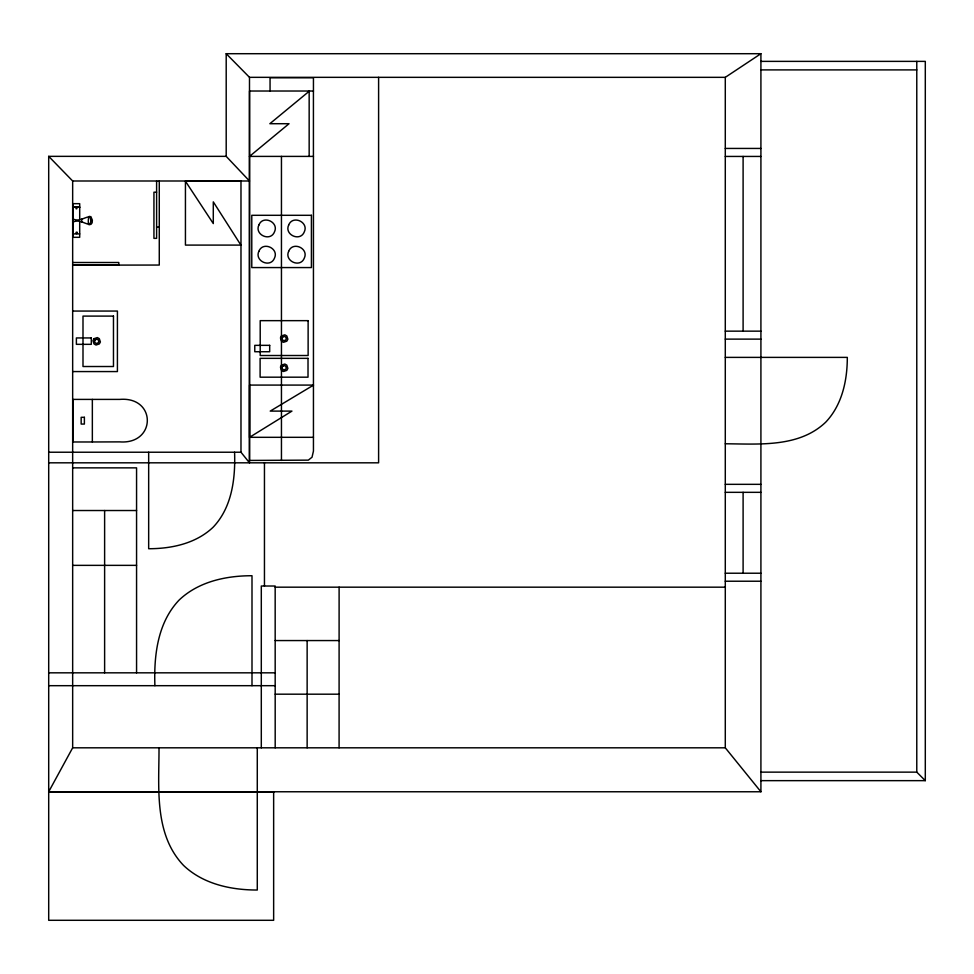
<?xml version="1.0" encoding="UTF-8"?>
<svg xmlns="http://www.w3.org/2000/svg" width="974" height="974" viewBox="0 0 974 974"><rect width="100%" height="100%" fill="white"/><g stroke="black" fill="none" stroke-linecap="round" stroke-linejoin="round"><path stroke-width="1.46" d="M270.054 91.02L270.054 77.75L313.445 77.75L313.445 91.02L249.527 91.02L249.49 460.434L308.32 460.142L312.021 457.232L313.445 451.084L313.445 156.4L249.502 156.4M273.645 791.996L48.7 791.765L72.66 747.813L72.66 180.994L48.7 156.351L226.199 156.351L249.49 180.994L72.66 180.994M249.527 156.4L289.035 123.71L269.859 123.71L309.476 91.02M760.913 53.704L226.199 53.704L249.49 77.336L725.289 77.336L760.913 53.704L760.913 791.765L48.7 791.765M313.445 385.083L249.563 385.083L249.563 437.314L291.944 411.101L270.224 411.101L313.445 385.168M92.347 441.977L119.765 441.879C156.327 444.631 156.656 396.321 119.765 399.401L73.196 399.401L73.196 441.977L92.347 441.977L92.347 399.401M760.913 61.374L925.3 61.374L925.3 780.649L760.913 780.649M760.913 69.897L916.778 69.897M725.289 148.438L760.913 148.438M725.289 156.437L760.913 156.437M185.437 181.201L213.294 223.582L213.294 201.862L240.882 245.095L185.437 245.095L185.437 181.201L240.98 181.201M156.607 192.195L153.941 192.195L153.941 238.362L156.607 238.362L156.607 180.981M73.196 207.17L79.698 207.17M73.196 207.279L79.698 207.279M73.196 219.101C79.831 222.182 85.225 216.472 90.838 216.593L92.36 220.173L92.14 222.778L90.838 224.47C85.225 224.604 79.831 218.894 73.196 221.975M156.607 227.149L159.273 227.149M73.196 233.906L79.698 233.906M72.66 262.505L118.804 262.505L118.804 265.159L72.66 265.159L159.273 265.05L159.273 180.981M72.66 311.059L117.416 311.059L117.416 371.569L72.66 371.569M725.289 331.148L760.913 331.148M725.289 339.122L760.913 339.122M725.289 357.385L847.307 357.385C847.319 380.493 842.084 404.953 825.709 422.18C799.033 447.675 759.136 443.974 725.289 443.779M249.563 437.314L313.445 437.314M48.7 452.228L240.98 452.228L249.49 462.82L249.49 77.336M48.7 462.82L378.606 462.82L378.606 77.336M72.685 467.861L136.567 467.861L136.567 672.839M725.289 484.334L760.913 484.334M725.289 492.333L760.913 492.333M72.685 510.522L136.567 510.522M72.685 565.358L136.567 565.358M725.289 573.223L760.913 573.223M725.289 581.222L760.913 581.222M275.167 587.176L725.289 587.176M275.192 640.563L339.11 640.563M48.7 672.827L275.167 672.827M48.7 685.684L275.167 685.684M275.192 694.182L339.086 694.194M72.66 747.813L725.289 747.813L760.913 791.765M760.913 772.139L916.778 772.139L925.3 780.649M916.778 61.374L916.778 772.139M743.101 156.437L743.101 331.148M743.101 492.333L743.101 573.223M725.289 77.336L725.289 747.813M339.11 587.176L339.086 747.813M313.421 91.02L313.421 156.4M309.16 91.02L309.16 156.4M307.139 640.563L307.139 747.813M281.449 156.4L281.449 460.422M275.192 747.813L275.167 586.019L261.3 586.019L261.3 747.813M273.645 791.765L273.645 920.296L48.7 920.296L48.7 156.351M264.453 462.82L264.453 586.019M257.282 747.813L257.282 890.029C230.996 890.041 203.176 884.088 183.587 865.46C153.734 834.17 159.079 787.321 159.018 747.813M251.998 685.684L251.998 575.731C226.017 575.707 198.538 581.6 179.167 600.008C157.508 622.703 153.831 655.697 154.903 685.684M240.98 180.994L240.98 452.228M234.576 452.228C235.489 478.514 232.055 507.369 213.099 527.251C195.969 543.529 171.643 548.739 148.669 548.727L148.669 452.228M226.199 53.704L226.199 156.351M104.62 510.522L104.62 672.839M81.719 219.101L81.719 221.975M79.698 219.101L79.698 203.663L73.196 203.663L73.196 237.315L79.698 237.315L79.698 221.975M258.841 225.116C254.299 234.819 270.565 242.197 274.534 231.751C279.075 222.048 262.81 214.67 258.841 225.116M258.841 251.377C254.299 261.081 270.565 268.459 274.534 258.013C279.075 248.309 262.81 240.931 258.841 251.377M288.645 225.116C284.116 234.819 300.382 242.197 304.351 231.751C308.88 222.048 292.626 214.67 288.645 225.116M288.645 251.377C284.116 261.081 300.369 268.459 304.351 258.013C308.88 248.309 292.626 240.931 288.645 251.377M77.031 232.311C77.153 235.732 74.621 231.508 77.031 232.311M90.984 221.183C86.735 234.296 88.159 205.551 90.984 221.183M76.496 207.279C74.694 209.349 78.176 209.434 76.496 207.279M94.04 338.672L92.956 340.644L94.04 343.944L96.024 345.027L99.311 343.944L100.407 341.959L99.311 338.672L97.339 337.576L94.04 338.672M95.172 339.804L94.551 340.924L95.172 342.811L96.304 343.432L98.191 342.811L98.812 341.679L98.191 339.804L97.059 339.171L95.172 339.804M281.523 335.92L280.439 337.893L281.523 341.192L283.507 342.288L286.806 341.192L287.89 339.208L286.806 335.92L284.822 334.825L281.523 335.92M282.655 337.041L282.034 338.173L282.655 340.06L283.787 340.681L285.674 340.06L286.295 338.928L285.674 337.041L284.542 336.432L282.655 337.041M281.523 365.116L280.439 367.101L281.523 370.388L283.507 371.484L286.806 370.388L287.89 368.403L286.806 365.116L284.822 364.033L281.523 365.116M282.655 366.248L282.034 367.381L282.655 369.256L283.787 369.889L285.674 369.256L286.295 368.123L285.674 366.248L284.542 365.627L282.655 366.248M311.412 215.303L251.779 215.303L251.779 267.57L311.412 267.57L311.412 215.303M113.471 316.1L82.997 316.1L82.997 366.516L113.471 366.516L113.471 316.1M308.125 320.653L260.204 320.653L260.204 355.51L308.125 355.51L308.125 320.653M91.3 337.941L76.386 337.941L76.386 344.333L91.3 344.333L91.3 337.941M269.688 345.344L254.774 345.344L254.774 351.736L269.688 351.736L269.688 345.344M308.015 358.347L260.107 358.347L260.107 377.182L308.015 377.182L308.015 358.347M84.385 417.31L81.159 417.31L81.159 424.067L84.385 424.067L84.385 417.31"/></g></svg>
